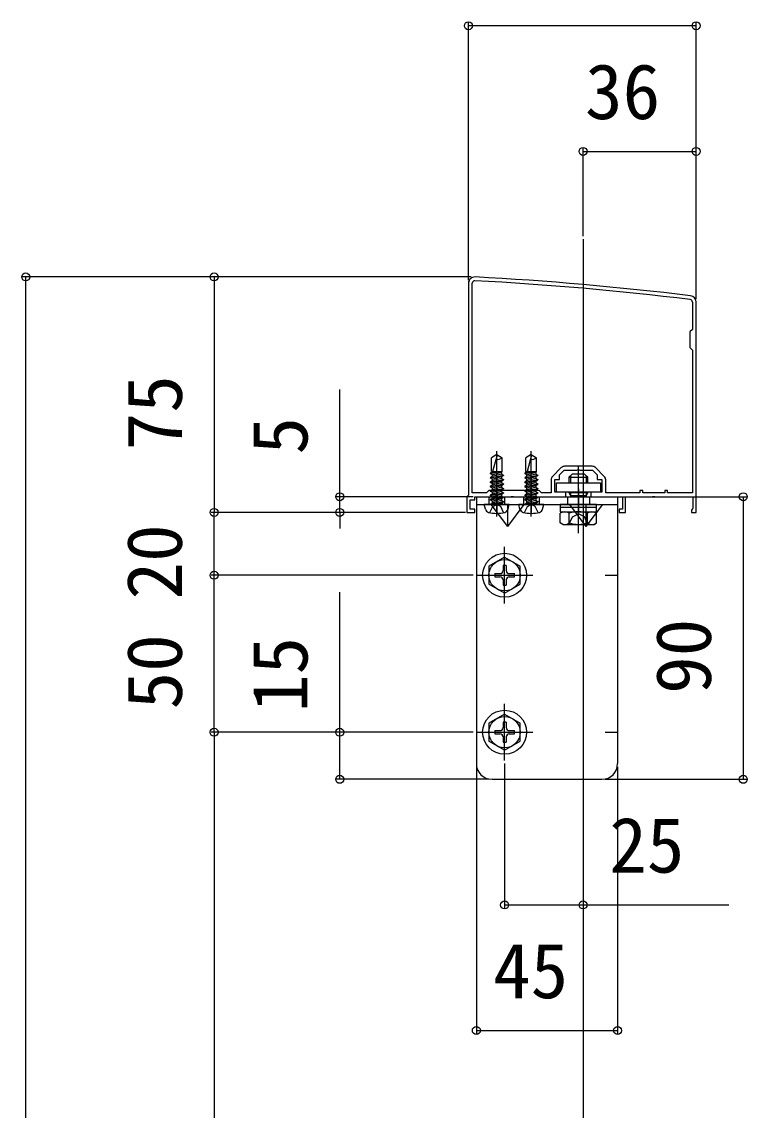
# Model space of a CAD drawing. Units: millimetres, scale not verified. Extents: x -1050 to 1050, y -1570 to 1562.
# Drawn here: x -676.1 to -445, y 41.1 to 387.8 of the extents above; entities that cross this region are included whole.
import ezdxf
from ezdxf.enums import TextEntityAlignment as Align

# ---------------------------------------------------------------- set-up
doc = ezdxf.new("R2010")
doc.units = ezdxf.units.MM
doc.header["$LTSCALE"] = 8
for name, color, linetype in [('0-2_YKK_11', 7, 'Continuous'), ('0-3_YKK_12', 2, 'Continuous'), ('0-4_YKK_13', 4, 'Continuous'), ('0-5_YKK_D', 6, 'Continuous')]:
    doc.layers.add(name, color=color, linetype=linetype)
doc.styles.add('ＭＳ ゴシック', font='')
doc.styles.get('ＭＳ ゴシック').set_extended_font_data('MS Gothic')

msp = doc.modelspace()

# ---------------------------------------------------------------- linework, layer by layer
at = {"layer": '0-2_YKK_11'}
for p, q in [((-532.6, 237.7), (-532.6, 304.5)), ((-494.424, 246.2), (-503.176, 246.2)), ((-504.236, 245.761), (-507.061, 242.936)), ((-490.539, 242.936), (-493.364, 245.761))]:
    msp.add_line(p, q, dxfattribs=at)
for points in [[(-533.8, 304.5), (-533.8, 237), (-534.3, 236.5), (-534.3, 231.5), (-531.8, 231.5), (-531.8, 232.5), (-533.3, 232.5), (-533.3, 235.5), (-531.8, 235.5), (-531.8, 236.5), (-525.258, 236.5), (-525.075, 236.62), (-524.525, 236.62), (-524.342, 236.5), (-520.258, 236.5), (-520.075, 236.62), (-519.525, 236.62), (-519.342, 236.5), (-514.258, 236.5), (-514.075, 236.62), (-513.525, 236.62), (-513.342, 236.5), (-502.8, 236.5), (-502.8, 238), (-506.3, 238), (-506.3, 242), (-504.8, 242), (-504.8, 243.5), (-503.3, 245), (-499.258, 245), (-499.075, 245.12), (-498.525, 245.12), (-498.342, 245), (-494.3, 245), (-492.8, 243.5), (-492.8, 242), (-491.3, 242), (-491.3, 238), (-494.8, 238), (-494.8, 236.5)], [(-494.8, 236.5), (-484.8, 236.5), (-484.8, 232.5), (-485.8, 232.5), (-485.8, 231.5), (-483.8, 231.5), (-483.8, 236.5), (-475.258, 236.5), (-475.075, 236.62), (-474.525, 236.62), (-474.342, 236.5), (-462.3, 236.5), (-462.3, 232.792), (-462.55, 232.496), (-462.8, 232.2), (-462.8, 231.5), (-461.3, 231.5), (-461.3, 298.5)], [(-462.5, 298.5), (-462.5, 289.8), (-463.3, 289), (-463.3, 284), (-462.5, 283.2), (-462.5, 237.7), (-470.4, 237.7), (-470.4, 238.5), (-471.3, 238.5), (-471.3, 237.7), (-478.3, 237.7), (-478.3, 238.5), (-479.2, 238.5), (-479.2, 237.7), (-490.1, 237.7), (-490.1, 241.876)], [(-507.5, 241.876), (-507.5, 237.7), (-510.5, 237.7), (-511.3, 238.5), (-527.3, 238.5), (-528.1, 237.7), (-532.6, 237.7)]]:
    msp.add_lwpolyline(points, dxfattribs=at)
for centre, radius, start, end in [((-531.8, 304.5), 2, 86.9684, 180.00001), ((-531.8, 304.5), 0.8, 86.96839, 180.00001), ((-584.581, -692.099), 998.796, 83.01993, 86.96841), ((-584.581, -692.099), 999.996, 83.01993, 86.96841), ((-463.3, 298.5), 0.8, 0.00001, 83.01993), ((-463.3, 298.5), 2, 0.00001, 83.01993), ((-503.176, 244.7), 1.5, 90.00002, 135.00001), ((-494.424, 244.7), 1.5, 44.99999, 89.99998), ((-506, 241.876), 1.5, 134.99999, 179.99998), ((-491.6, 241.876), 1.5, 0.00002, 45.00001)]:
    msp.add_arc(centre, radius, start, end, dxfattribs=at)
at = {"layer": '0-3_YKK_12'}
for p, q in [((-497.3, 318.5), (-497.3, -285.5)), ((-524.8, 239), (-524.8, 231.5)), ((-513.8, 239), (-513.8, 231.5)), ((-498.8, 239), (-498.8, 231.5))]:
    msp.add_line(p, q, dxfattribs=at)
at = {"layer": '0-4_YKK_13'}
for p, q in [((-524.8, 250), (-526.5, 248.938)), ((-524.704, 249.773), (-526.117, 244.5)), ((-524.8, 230.2), (-524.8, 251)), ((-524.8, 250), (-523.1, 248.938)), ((-513.8, 250), (-515.5, 248.938)), ((-513.704, 249.773), (-515.117, 244.5)), ((-513.8, 230.2), (-513.8, 251)), ((-513.8, 250), (-512.1, 248.938)), ((-526.5, 244.5), (-526.5, 248.938)), ((-523.1, 244.5), (-523.1, 248.938)), ((-515.5, 244.5), (-515.5, 248.938)), ((-512.1, 244.5), (-512.1, 248.938)), ((-498.8, 224.878), (-498.8, 246.289)), ((-526.9, 243.87), (-523.555, 244.5)), ((-526.9, 243.97), (-524.086, 244.5)), ((-526.275, 244.331), (-526.9, 243.97)), ((-526.9, 243.97), (-526.9, 243.87)), ((-526.275, 243.51), (-526.9, 243.87)), ((-526.9, 242.57), (-522.7, 243.361)), ((-526.9, 242.47), (-522.7, 243.261)), ((-526.275, 242.931), (-526.9, 242.57)), ((-526.5, 244.5), (-523.1, 244.5)), ((-526.275, 244.5), (-526.275, 244.331)), ((-525.645, 244.5), (-526.275, 244.331)), ((-526.275, 243.51), (-523.325, 244.3)), ((-523.325, 243.722), (-526.275, 242.931)), ((-526.275, 243.51), (-526.275, 242.931)), ((-526.275, 242.11), (-523.325, 242.9)), ((-523.325, 244.3), (-523.1, 244.5)), ((-523.325, 244.3), (-523.325, 243.722)), ((-523.325, 242.9), (-522.7, 243.261)), ((-523.325, 242.9), (-523.325, 242.322)), ((-515.9, 243.87), (-512.555, 244.5)), ((-515.9, 243.97), (-513.086, 244.5)), ((-515.275, 244.331), (-515.9, 243.97)), ((-515.9, 243.97), (-515.9, 243.87)), ((-515.275, 243.51), (-515.9, 243.87)), ((-515.9, 242.57), (-511.7, 243.361)), ((-515.9, 242.47), (-511.7, 243.261)), ((-515.275, 242.931), (-515.9, 242.57)), ((-515.5, 244.5), (-512.1, 244.5)), ((-515.275, 244.5), (-515.275, 244.331)), ((-514.645, 244.5), (-515.275, 244.331)), ((-515.275, 243.51), (-512.325, 244.3)), ((-512.325, 243.722), (-515.275, 242.931)), ((-515.275, 243.51), (-515.275, 242.931)), ((-515.275, 242.11), (-512.325, 242.9)), ((-512.325, 244.3), (-512.1, 244.5)), ((-512.325, 244.3), (-512.325, 243.722)), ((-512.325, 242.9), (-511.7, 243.261)), ((-512.325, 242.9), (-512.325, 242.322)), ((-501.8, 242.7), (-500.8, 243.7)), ((-501.8, 242.7), (-495.8, 242.7)), ((-501.8, 242.7), (-501.8, 240.9)), ((-501.26, 243.24), (-501.26, 240.9)), ((-496.8, 243.7), (-500.8, 243.7)), ((-495.8, 242.7), (-496.8, 243.7)), ((-496.34, 243.24), (-496.34, 240.9)), ((-495.8, 240.9), (-495.8, 242.7)), ((-526.9, 242.57), (-526.9, 242.47)), ((-526.275, 242.11), (-526.9, 242.47)), ((-526.9, 241.17), (-522.7, 241.961)), ((-526.9, 241.07), (-522.7, 241.861)), ((-526.275, 241.531), (-526.9, 241.17)), ((-526.9, 241.17), (-526.9, 241.07)), ((-526.275, 240.71), (-526.9, 241.07)), ((-526.9, 239.77), (-522.7, 240.561)), ((-526.9, 239.67), (-522.7, 240.461)), ((-526.275, 239.31), (-526.9, 239.67)), ((-523.325, 242.322), (-526.275, 241.531)), ((-526.275, 242.11), (-526.275, 240.131)), ((-526.275, 240.71), (-523.325, 241.5)), ((-523.325, 240.922), (-526.275, 240.131)), ((-526.275, 239.31), (-523.325, 240.1)), ((-523.325, 239.522), (-526.275, 238.731)), ((-526.275, 239.31), (-526.275, 238.731)), ((-523.325, 241.5), (-522.7, 241.861)), ((-523.325, 241.5), (-523.325, 240.922)), ((-523.325, 240.922), (-522.7, 240.561)), ((-523.325, 240.1), (-522.7, 240.461)), ((-523.325, 240.1), (-523.325, 239.522)), ((-523.325, 239.522), (-522.7, 239.161)), ((-522.7, 240.561), (-522.7, 240.461)), ((-515.9, 242.57), (-515.9, 242.47)), ((-515.275, 242.11), (-515.9, 242.47)), ((-515.9, 241.17), (-511.7, 241.961)), ((-515.9, 241.07), (-511.7, 241.861)), ((-515.275, 241.531), (-515.9, 241.17)), ((-515.9, 241.17), (-515.9, 241.07)), ((-515.275, 240.71), (-515.9, 241.07)), ((-515.9, 239.77), (-511.7, 240.561)), ((-515.9, 239.67), (-511.7, 240.461)), ((-515.275, 239.31), (-515.9, 239.67)), ((-512.325, 242.322), (-515.275, 241.531)), ((-515.275, 242.11), (-515.275, 240.131)), ((-515.275, 240.71), (-512.325, 241.5)), ((-512.325, 240.922), (-515.275, 240.131)), ((-515.275, 239.31), (-512.325, 240.1)), ((-512.325, 239.522), (-515.275, 238.731)), ((-515.275, 239.31), (-515.275, 238.731)), ((-512.325, 241.5), (-511.7, 241.861)), ((-512.325, 241.5), (-512.325, 240.922)), ((-512.325, 240.922), (-511.7, 240.561)), ((-512.325, 240.1), (-511.7, 240.461)), ((-512.325, 240.1), (-512.325, 239.522)), ((-512.325, 239.522), (-511.7, 239.161)), ((-511.7, 240.561), (-511.7, 240.461)), ((-531.3, 236.5), (-531.3, 151.5)), ((-531.3, 236.5), (-486.3, 236.5)), ((-527.3, 236.5), (-527.3, 234)), ((-526.9, 238.37), (-522.7, 239.161)), ((-526.9, 238.27), (-522.7, 239.061)), ((-526.275, 238.731), (-526.9, 238.37)), ((-526.9, 238.37), (-526.9, 238.27)), ((-526.275, 237.91), (-526.9, 238.27)), ((-526.9, 236.97), (-522.7, 237.761)), ((-526.9, 236.87), (-522.7, 237.661)), ((-526.275, 236.51), (-526.9, 236.87)), ((-526.9, 235.57), (-522.7, 236.361)), ((-526.9, 235.47), (-522.7, 236.261)), ((-526.275, 237.91), (-523.325, 238.7)), ((-523.325, 238.122), (-526.275, 237.331)), ((-526.275, 237.91), (-526.275, 237.331)), ((-526.275, 236.51), (-523.325, 237.3)), ((-523.325, 236.722), (-526.275, 235.931)), ((-526.275, 236.51), (-526.275, 235.931)), ((-526.275, 235.11), (-523.325, 235.9)), ((-523.325, 238.7), (-522.7, 239.061)), ((-523.325, 238.7), (-523.325, 238.122)), ((-523.325, 238.122), (-522.7, 237.761)), ((-523.325, 237.3), (-522.7, 237.661)), ((-523.325, 237.3), (-523.325, 236.722)), ((-523.325, 236.722), (-522.7, 236.361)), ((-523.325, 235.9), (-522.7, 236.261)), ((-523.325, 235.9), (-523.325, 235.322)), ((-522.7, 239.161), (-522.7, 239.061)), ((-522.7, 237.761), (-522.7, 237.661)), ((-522.7, 236.361), (-522.7, 236.261)), ((-522.3, 236.5), (-522.3, 234)), ((-516.3, 236.5), (-516.3, 234)), ((-515.9, 238.37), (-511.7, 239.161)), ((-515.9, 238.27), (-511.7, 239.061)), ((-515.275, 238.731), (-515.9, 238.37)), ((-515.9, 238.37), (-515.9, 238.27)), ((-515.275, 237.91), (-515.9, 238.27)), ((-515.9, 236.97), (-511.7, 237.761)), ((-515.9, 236.87), (-511.7, 237.661)), ((-515.275, 236.51), (-515.9, 236.87)), ((-515.9, 235.57), (-511.7, 236.361)), ((-515.9, 235.47), (-511.7, 236.261)), ((-515.275, 237.91), (-512.325, 238.7)), ((-512.325, 238.122), (-515.275, 237.331)), ((-515.275, 237.91), (-515.275, 237.331)), ((-515.275, 236.51), (-512.325, 237.3)), ((-512.325, 236.722), (-515.275, 235.931)), ((-515.275, 236.51), (-515.275, 235.931)), ((-515.275, 235.11), (-512.325, 235.9)), ((-512.325, 238.7), (-511.7, 239.061)), ((-512.325, 238.7), (-512.325, 238.122)), ((-512.325, 238.122), (-511.7, 237.761)), ((-512.325, 237.3), (-511.7, 237.661)), ((-512.325, 237.3), (-512.325, 236.722)), ((-512.325, 236.722), (-511.7, 236.361)), ((-512.325, 235.9), (-511.7, 236.261)), ((-512.325, 235.9), (-512.325, 235.322)), ((-511.7, 239.161), (-511.7, 239.061)), ((-511.7, 237.761), (-511.7, 237.661)), ((-511.7, 236.361), (-511.7, 236.261)), ((-511.3, 236.5), (-511.3, 234)), ((-502.3, 236.5), (-502.3, 234)), ((-501.8, 238), (-501.8, 237.8)), ((-501.8, 237.8), (-495.8, 237.8)), ((-495.8, 237.8), (-496.34, 236.864)), ((-495.8, 237.8), (-495.8, 238)), ((-495.3, 236.5), (-495.3, 234)), ((-486.3, 236.5), (-486.3, 151.5)), ((-531.3, 234), (-486.3, 234)), ((-528.404, 232.521), (-528.8, 234)), ((-520.8, 234), (-528.8, 234)), ((-526.275, 235.11), (-526.9, 235.47)), ((-521.3, 227), (-526.55, 234)), ((-526.5, 234.4), (-526.5, 234.5)), ((-526.5, 234.5), (-523.1, 234.5)), ((-523.325, 235.322), (-526.275, 234.531)), ((-526.275, 235.11), (-526.275, 234.5)), ((-525.149, 234.5), (-522.7, 234.961)), ((-523.542, 233.364), (-524.8, 234.033)), ((-524.617, 234.5), (-522.7, 234.861)), ((-522.6, 231.433), (-523.542, 233.364)), ((-523.325, 235.322), (-522.7, 234.961)), ((-523.325, 234.5), (-522.7, 234.861)), ((-523.1, 234.4), (-523.1, 234.5)), ((-522.7, 234.961), (-522.7, 234.861)), ((-521.3, 227), (-521.3, 234)), ((-521.3, 227), (-516.05, 234)), ((-521.196, 232.521), (-520.8, 234)), ((-517.404, 232.521), (-517.8, 234)), ((-509.8, 234), (-517.8, 234)), ((-515.275, 235.11), (-515.9, 235.47)), ((-515.5, 234.4), (-515.5, 234.5)), ((-515.5, 234.5), (-512.1, 234.5)), ((-512.325, 235.322), (-515.275, 234.531)), ((-515.275, 235.11), (-515.275, 234.5)), ((-514.149, 234.5), (-511.7, 234.961)), ((-512.542, 233.364), (-513.8, 234.033)), ((-513.617, 234.5), (-511.7, 234.861)), ((-511.6, 231.433), (-512.542, 233.364)), ((-512.325, 235.322), (-511.7, 234.961)), ((-512.325, 234.5), (-511.7, 234.861)), ((-512.1, 234.4), (-512.1, 234.5)), ((-511.7, 234.961), (-511.7, 234.861)), ((-510.196, 232.521), (-509.8, 234)), ((-493.05, 234), (-504.55, 234)), ((-504.55, 233.2), (-504.55, 231.7)), ((-504.55, 233.2), (-493.05, 233.2)), ((-496.3, 227), (-501.55, 234)), ((-496.3, 227), (-491.05, 234)), ((-496.3, 227), (-496.3, 234)), ((-493.05, 231.7), (-493.05, 233.2)), ((-503.8, 231.7), (-504.574, 231.253)), ((-504.573, 228.146), (-504.573, 231.253)), ((-504.55, 231.7), (-493.05, 231.7)), ((-503.8, 231.7), (-493.8, 231.7)), ((-501.687, 228.146), (-501.687, 231.253)), ((-495.913, 228.146), (-495.913, 231.253)), ((-493.8, 231.7), (-493.027, 231.253)), ((-493.027, 228.146), (-493.027, 231.253)), ((-503.8, 227.7), (-504.574, 228.146)), ((-503.8, 227.7), (-493.8, 227.7)), ((-493.8, 227.7), (-493.027, 228.146)), ((-522.3, 202.5), (-522.3, 220.5)), ((-522.3, 217.25), (-527.3, 214.363)), ((-522.3, 217.25), (-517.3, 214.363)), ((-531.3, 211.5), (-513.3, 211.5)), ((-531.3, 211.5), (-527.3, 211.5)), ((-527.3, 214.363), (-527.3, 208.637)), ((-525.45, 212), (-523.8, 212)), ((-525.45, 212), (-525.45, 211)), ((-522.8, 214.65), (-522.8, 213)), ((-521.8, 214.65), (-522.8, 214.65)), ((-521.8, 214.65), (-521.8, 213)), ((-520.8, 212), (-519.15, 212)), ((-519.15, 211), (-519.15, 212)), ((-517.3, 208.637), (-517.3, 214.363)), ((-490.3, 211.5), (-486.3, 211.5)), ((-522.3, 205.75), (-527.3, 208.637)), ((-525.45, 211), (-523.8, 211)), ((-522.8, 210), (-522.8, 208.35)), ((-522.8, 208.35), (-521.8, 208.35)), ((-522.3, 205.75), (-517.3, 208.637)), ((-521.8, 210), (-521.8, 208.35)), ((-520.8, 211), (-519.15, 211)), ((-522.3, 152.5), (-522.3, 170.5)), ((-522.3, 167.25), (-527.3, 164.363)), ((-522.3, 167.25), (-517.3, 164.363)), ((-527.3, 164.363), (-527.3, 158.637)), ((-522.8, 164.65), (-522.8, 163)), ((-521.8, 164.65), (-522.8, 164.65)), ((-521.8, 164.65), (-521.8, 163)), ((-517.3, 158.637), (-517.3, 164.363)), ((-531.3, 161.5), (-513.3, 161.5)), ((-531.3, 161.5), (-527.3, 161.5)), ((-525.45, 162), (-523.8, 162)), ((-525.45, 162), (-525.45, 161)), ((-525.45, 161), (-523.8, 161)), ((-522.8, 160), (-522.8, 158.35)), ((-521.8, 160), (-521.8, 158.35)), ((-520.8, 162), (-519.15, 162)), ((-520.8, 161), (-519.15, 161)), ((-519.15, 161), (-519.15, 162)), ((-490.3, 161.5), (-486.3, 161.5)), ((-522.3, 155.75), (-527.3, 158.637)), ((-522.8, 158.35), (-521.8, 158.35)), ((-522.3, 155.75), (-517.3, 158.637)), ((-497.3, 150.5), (-497.3, 146.5)), ((-526.3, 146.5), (-491.3, 146.5))]:
    msp.add_line(p, q, dxfattribs=at)
for points in [[(-523.325, 243.722), (-522.7, 243.361), (-522.7, 243.261)], [(-512.325, 243.722), (-511.7, 243.361), (-511.7, 243.261)], [(-526.275, 240.131), (-526.9, 239.77), (-526.9, 239.67)], [(-523.325, 242.322), (-522.7, 241.961), (-522.7, 241.861)], [(-515.275, 240.131), (-515.9, 239.77), (-515.9, 239.67)], [(-512.325, 242.322), (-511.7, 241.961), (-511.7, 241.861)], [(-526.275, 237.331), (-526.9, 236.97), (-526.9, 236.87)], [(-526.275, 235.931), (-526.9, 235.57), (-526.9, 235.47)], [(-515.275, 237.331), (-515.9, 236.97), (-515.9, 236.87)], [(-515.275, 235.931), (-515.9, 235.57), (-515.9, 235.47)], [(-501.8, 237.8), (-501.26, 236.864), (-496.34, 236.864)], [(-501.26, 238), (-501.26, 236.864), (-501.26, 236.5)], [(-496.34, 238), (-496.34, 236.864), (-496.34, 236.5)], [(-527, 231.433), (-526.058, 233.364), (-524.8, 234.033)], [(-516, 231.433), (-515.058, 233.364), (-513.8, 234.033)], [(-504.55, 234), (-504.55, 233.2), (-493.05, 233.2), (-493.05, 234)], [(-501.85, 227.697), (-500.7, 230.055), (-498.8, 231.065)], [(-495.75, 227.697), (-496.9, 230.055), (-498.8, 231.065)]]:
    msp.add_lwpolyline(points, dxfattribs=at)
msp.add_lwpolyline([(-505.8, 240.9), (-491.8, 240.9), (-491.8, 238), (-505.8, 238)], close=True, dxfattribs=at)
for centre, radius in [((-522.3, 211.5), 7), ((-522.3, 211.5), 5), ((-522.3, 161.5), 7), ((-522.3, 161.5), 5)]:
    msp.add_circle(centre, radius, dxfattribs=at)
for centre, radius, start, end in [((-524.897, 249.825), 0.2, 345, 58), ((-513.897, 249.825), 0.2, 345, 58), ((-524.64, 250.907), 2.5, 260.31336, 308.01351), ((-513.64, 250.907), 2.5, 260.31336, 308.01351), ((-527.051, 232.883), 1.4, 195, 255.67668), ((-526.9, 234.4), 0.4, 270, 0), ((-522.7, 234.4), 0.4, 180, 270), ((-522.549, 232.883), 1.4, 284.32332, 345), ((-516.051, 232.883), 1.4, 195, 255.67668), ((-515.9, 234.4), 0.4, 270, 0), ((-511.7, 234.4), 0.4, 180, 270), ((-511.549, 232.883), 1.4, 284.32332, 345), ((-524.8, 241.7), 10.5, 255.67668, 284.32332), ((-513.8, 241.7), 10.5, 255.67668, 284.32332), ((-503.13, 229.144), 2.556, 55.61708, 124.38292), ((-498.8, 222.146), 9.554, 72.41276, 107.58724), ((-494.47, 229.144), 2.556, 55.61708, 124.38292), ((-503.13, 230.255), 2.556, 235.61708, 304.38292), ((-498.8, 237.253), 9.554, 252.41276, 287.58724), ((-494.47, 230.255), 2.556, 235.61708, 304.38292), ((-523.8, 213), 1, 270, 0), ((-520.8, 213), 1, 180, 270), ((-523.8, 210), 1, 0, 90), ((-520.8, 210), 1, 90, 180), ((-523.8, 163), 1, 270, 0), ((-520.8, 163), 1, 180, 270), ((-523.8, 160), 1, 0, 90), ((-520.8, 160), 1, 90, 180), ((-526.3, 151.5), 5, 180, 270), ((-491.3, 151.5), 5, 270, 0)]:
    msp.add_arc(centre, radius, start, end, dxfattribs=at)
at = {"layer": '0-5_YKK_D'}
for p, q in [((-533.8, 305.5), (-533.8, 387.497)), ((-461.3, 386.497), (-533.8, 386.497)), ((-461.3, 299.5), (-461.3, 387.497)), ((-497.3, 319.5), (-497.3, 347.497)), ((-461.3, 299.5), (-461.3, 347.497)), ((-497.3, 346.497), (-461.3, 346.497)), ((-532.906, 306.497), (-675.8, 306.497)), ((-674.8, -118.5), (-674.8, 306.497)), ((-532.906, 306.497), (-615.8, 306.497)), ((-614.8, 306.497), (-614.8, 231.5)), ((-574.8, 236.5), (-574.8, 270.609)), ((-532.3, 236.5), (-575.8, 236.5)), ((-574.8, 231.5), (-574.8, 236.5)), ((-485.3, 236.5), (-445.3, 236.5)), ((-446.3, 236.5), (-446.3, 146.5)), ((-534.8, 231.5), (-615.8, 231.5)), ((-535, 231.5), (-615.8, 231.5)), ((-614.8, 211.5), (-614.8, 231.5)), ((-535, 231.5), (-575.8, 231.5)), ((-574.8, 231.5), (-574.8, 226.4)), ((-532.3, 211.5), (-615.8, 211.5)), ((-532.3, 211.5), (-615.8, 211.5)), ((-614.8, 161.5), (-614.8, 211.5)), ((-532.3, 161.5), (-615.8, 161.5)), ((-532.3, 161.5), (-615.8, 161.5)), ((-614.8, 161.5), (-614.8, -123.5)), ((-532.3, 161.5), (-575.8, 161.5)), ((-531.3, 150.5), (-531.3, 65.5)), ((-522.3, 151.5), (-522.3, 105.5)), ((-486.3, 150.5), (-486.3, 65.5)), ((-527.3, 146.5), (-575.8, 146.5)), ((-490.3, 146.5), (-445.3, 146.5)), ((-497.3, 145.5), (-497.3, 105.5)), ((-531.3, 66.5), (-486.3, 66.5))]:
    msp.add_line(p, q, dxfattribs=at)
for points in [[(-574.8, 146.5), (-574.8, 161.5), (-574.8, 206.055)], [(-522.3, 106.5), (-497.3, 106.5), (-450.836, 106.5)]]:
    msp.add_lwpolyline(points, dxfattribs=at)
for centre in [(-533.8, 386.497), (-461.3, 386.497), (-497.3, 346.497), (-461.3, 346.497), (-674.8, 306.497), (-614.8, 306.497), (-574.8, 236.5), (-446.3, 236.5), (-614.8, 231.5), (-614.8, 231.5), (-574.8, 231.5), (-614.8, 211.5), (-614.8, 211.5), (-614.8, 161.5), (-614.8, 161.5), (-574.8, 161.5), (-574.8, 146.5), (-446.3, 146.5), (-522.3, 106.5), (-497.3, 106.5), (-531.3, 66.5), (-486.3, 66.5)]:
    msp.add_circle(centre, 1.275, dxfattribs=at)

# ---------------------------------------------------------------- texts
at = {"layer": '0-5_YKK_D', "style": 'ＭＳ ゴシック'}
for s, p in [('36', (-496.686, 351.497)), ('25', (-488.973, 111.5)), ('45', (-525.982, 71.5))]:
    msp.add_text(s, height=17.6, dxfattribs=at).set_placement(p, align=Align.BOTTOM_LEFT)
for s, p in [('75', (-619.8, 251.271)), ('5', (-579.8, 249.927)), ('20', (-619.8, 203.773)), ('90', (-451.3, 173.705)), ('50', (-619.8, 168.773)), ('15', (-579.8, 167.918))]:
    msp.add_text(s, height=17.6, rotation=90, dxfattribs=at).set_placement(p, align=Align.BOTTOM_LEFT)

doc.saveas('drawing.dxf')
